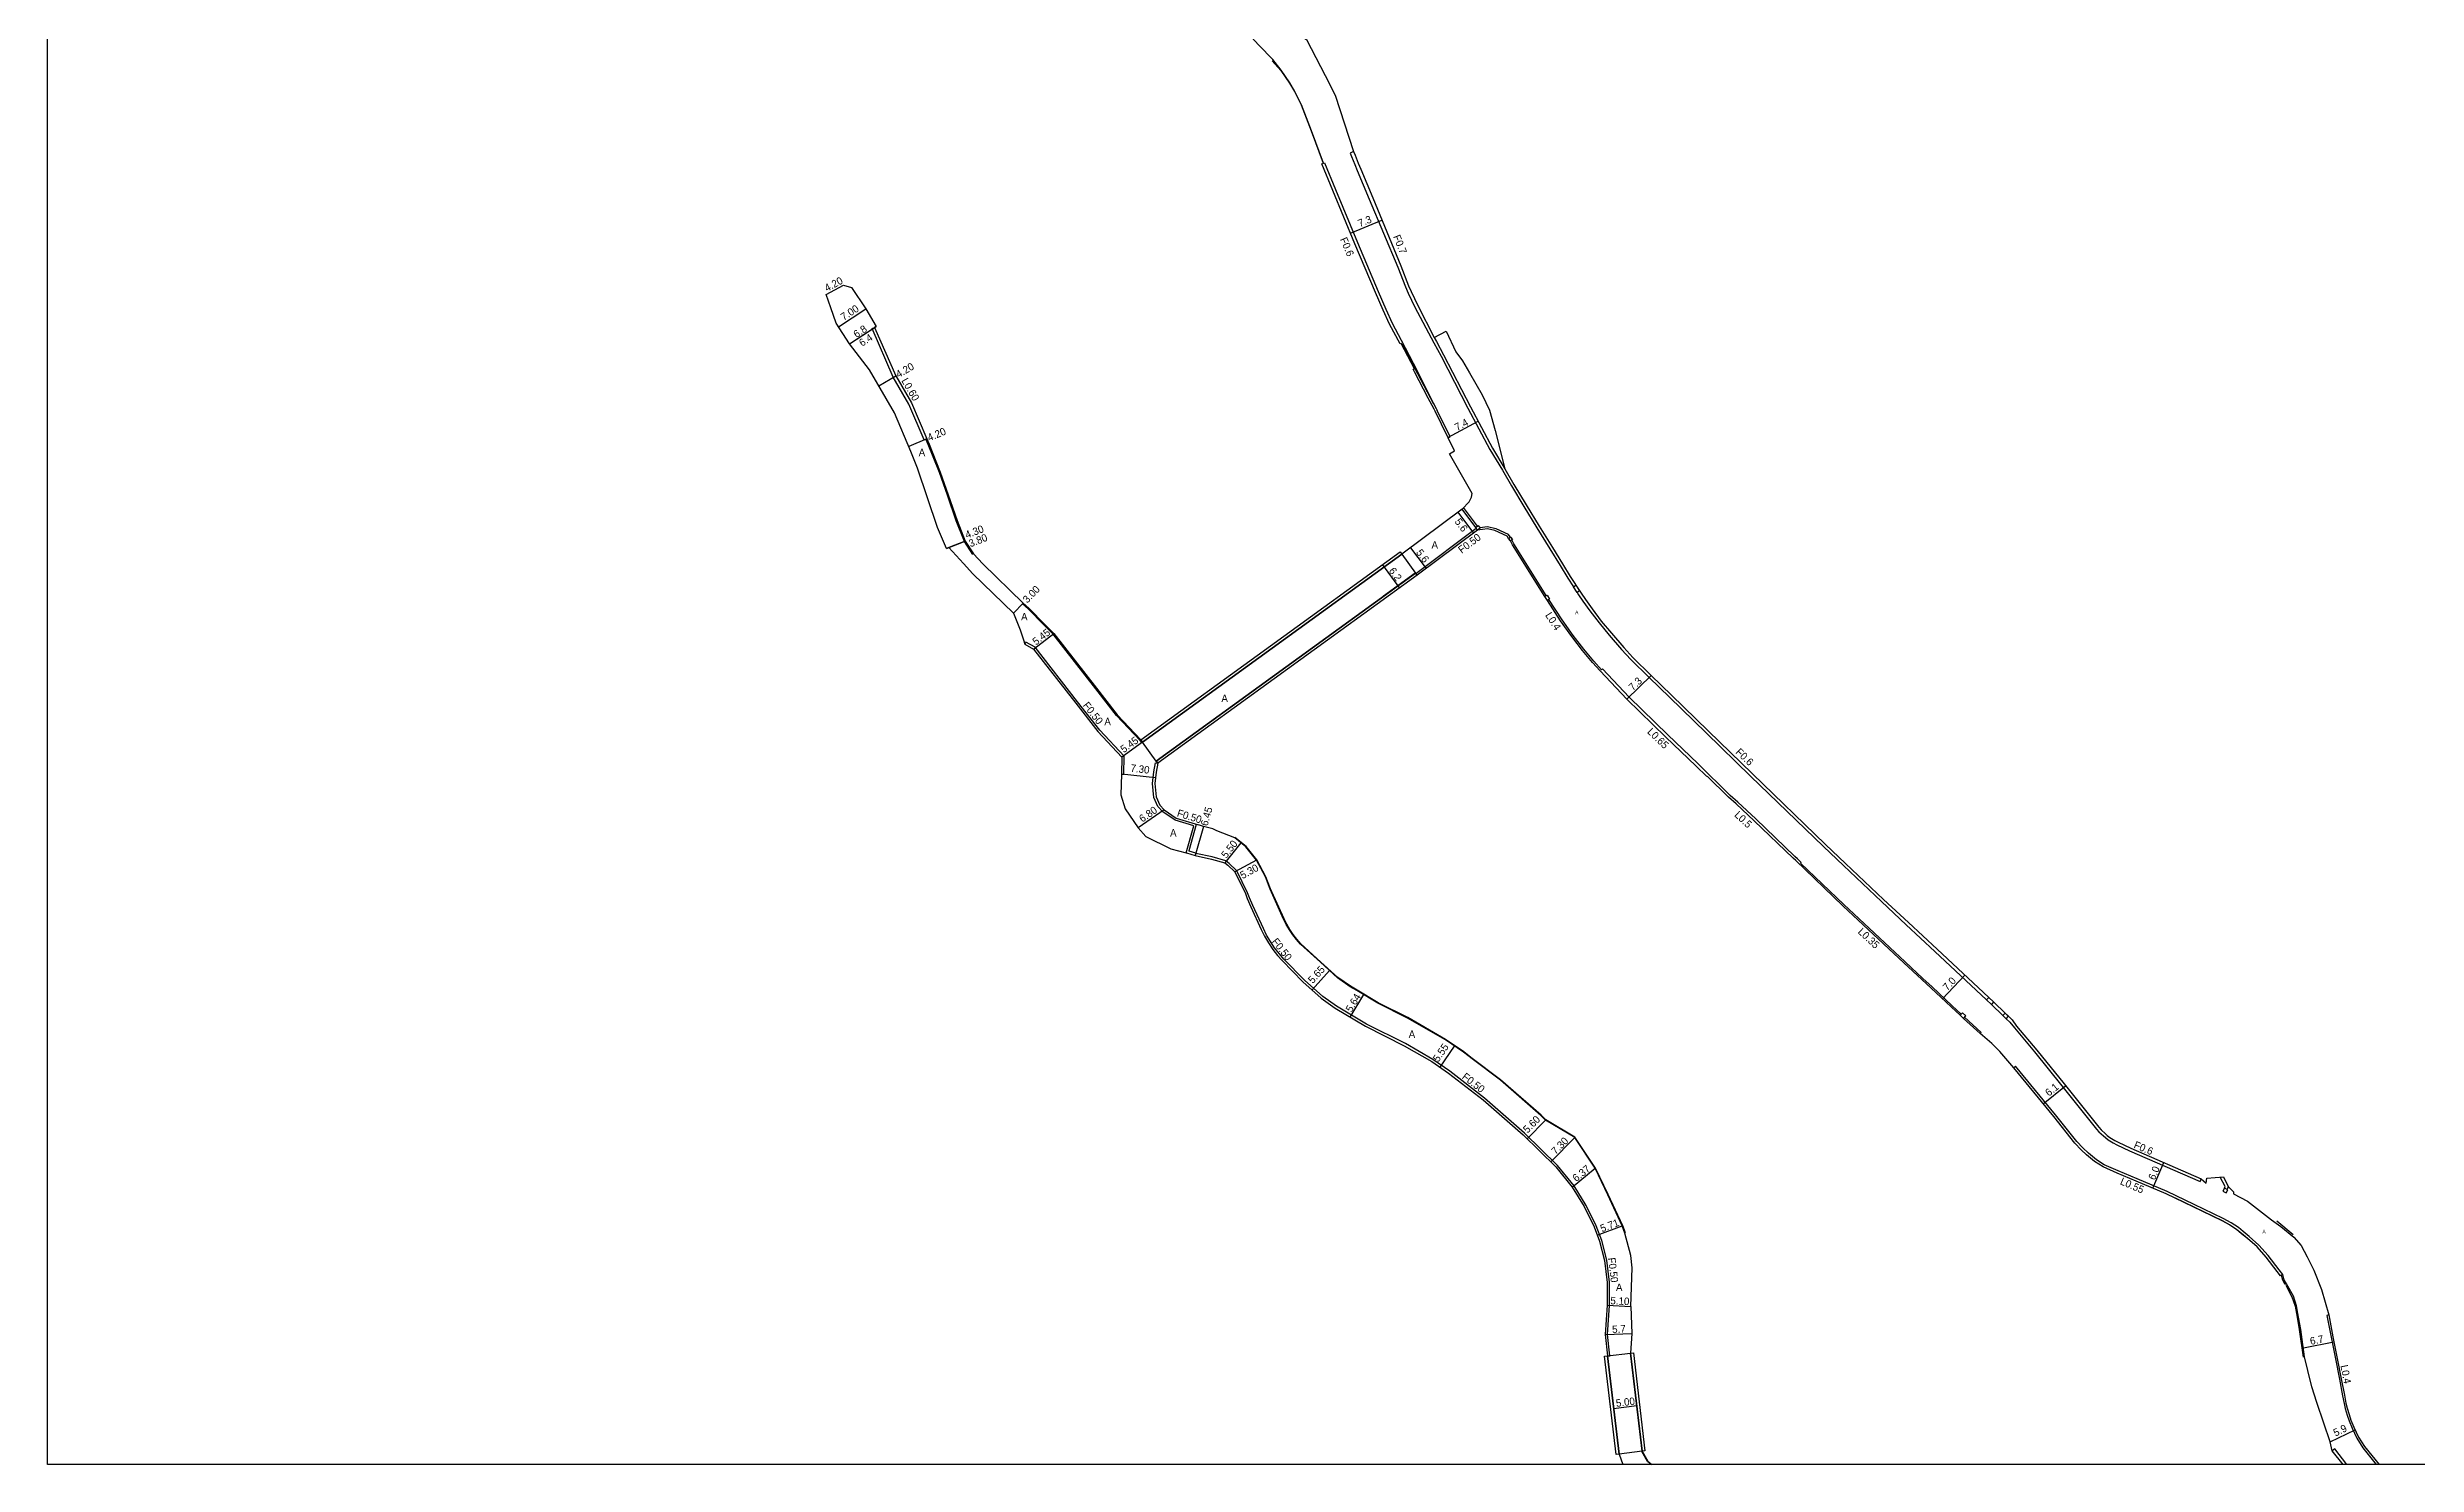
# Model space of a CAD drawing. Header units: metres. Extents: x -8000 to -4000, y -105000 to -102000.
# Drawn here: x -7200 to -6693, y -105000 to -104696 of the extents above; entities that cross this region are included whole.
import ezdxf

# ---------------------------------------------------------------- set-up
doc = ezdxf.new("R2010")
doc.units = ezdxf.units.M
doc.header["$LTSCALE"] = 2.5
for name, color, linetype in [('側溝・桝', 7, 'Continuous'), ('図郭', 7, 'Continuous'), ('幅員', 7, 'Continuous'), ('歩道・分離帯・安全施設', 7, 'Continuous'), ('舗装', 7, 'Continuous'), ('道路', 7, 'Continuous')]:
    doc.layers.add(name, color=color, linetype=linetype)
doc.styles.get("Standard").update_dxf_attribs({"font": ''})
doc.styles.add('YOKO_DECO', font='')
doc.styles.get('Standard').set_extended_font_data('@MS PGothic')
doc.styles.get('YOKO_DECO').set_extended_font_data('MS PGothic')

msp = doc.modelspace()

# ---------------------------------------------------------------- linework, layer by layer
at = {"layer": '側溝・桝'}
for points in [[(-6926.67, -104721.26), (-6926.49, -104721.19), (-6924.12, -104726.9), (-6919.36, -104738.28), (-6914.98, -104748.74), (-6913.34, -104752.5), (-6911.95, -104755.5), (-6910.02, -104759.13), (-6906.6, -104765.7), (-6903.82, -104771.38), (-6902.55, -104773.79), (-6902.34, -104774.2)], [(-6920.23, -104718.78), (-6920.98, -104719.09), (-6920.66, -104719.84), (-6919.98, -104721.57), (-6919.45, -104722.85), (-6916.89, -104728.97), (-6910.78, -104743.51), (-6909.12, -104747.76), (-6908.54, -104749.07), (-6907.13, -104752.08), (-6903.02, -104759.75), (-6901.5, -104762.57), (-6895.76, -104773.72), (-6891.02, -104782.59), (-6888.36, -104787.04), (-6886.44, -104790.39), (-6883.8, -104794.77), (-6880.98, -104799.33), (-6878.17, -104803.89), (-6876.02, -104807.39), (-6874.34, -104810.12), (-6873.15, -104811.97)], [(-7011.66, -104780.3), (-7012.21, -104780.53), (-7015.47, -104772.88), (-7018.83, -104767.11), (-7023.38, -104756.68), (-7022.83, -104756.44)], [(-6902.94, -104758.56), (-6902.47, -104759.46), (-6900.95, -104762.28), (-6895.2, -104773.43), (-6890.48, -104782.28), (-6887.82, -104786.72)], [(-6899.98, -104780.09), (-6899.56, -104779.88), (-6902.34, -104774.2)], [(-6894.08, -104799.28), (-6897.01, -104795.35)], [(-6893.68, -104798.98), (-6896.66, -104794.99)], [(-6906.93, -104809.13), (-6893.96, -104799.44)], [(-6893.2, -104799.28), (-6891.55, -104799.08), (-6889.8, -104799.49), (-6887.12, -104800.72)], [(-6886.61, -104801.33), (-6887.12, -104800.72)], [(-6878.95, -104813.88), (-6885.9, -104802.81), (-6886.36, -104801.95)], [(-6872.37, -104813.2), (-6872.03, -104813.73), (-6871.1, -104815.05), (-6869.65, -104817.11), (-6867.66, -104819.71), (-6865.5, -104822.34), (-6862.82, -104825.44), (-6860.88, -104827.54), (-6856.93, -104831.44), (-6852.59, -104835.66), (-6844.75, -104843.27), (-6835.2, -104852.52), (-6819.61, -104867.64), (-6815.28, -104871.71), (-6807.16, -104879.42), (-6801.89, -104884.41), (-6795.73, -104890.13), (-6784.7, -104900.44)], [(-6790.07, -104903.51), (-6792, -104901.73), (-6796.31, -104897.7), (-6798.32, -104895.85), (-6802.12, -104892.32), (-6815.21, -104880.06), (-6824.5, -104871.15), (-6824.37, -104871.02), (-6825.17, -104870.25), (-6825.69, -104869.75), (-6834.09, -104861.71), (-6837.93, -104858.1), (-6839.58, -104856.66), (-6846.5, -104849.83), (-6852.9, -104843.71), (-6861.23, -104835.62), (-6866.95, -104829.57), (-6867.15, -104829.75), (-6868.76, -104827.92), (-6870.89, -104825.38), (-6873.18, -104822.43), (-6875.59, -104819.04), (-6878.42, -104814.73)], [(-6969.91, -104852.09), (-6969.41, -104852.1), (-6969.38, -104848.29), (-6974.61, -104842.66), (-6979.34, -104836.59), (-6988.43, -104824.93), (-6990.42, -104823.82), (-6990.66, -104824.25)], [(-6956.09, -104868.96), (-6956.09, -104868.95), (-6954.46, -104863.19), (-6958.42, -104861.99), (-6961.1, -104860.15), (-6962.16, -104859.02), (-6963.03, -104857.12), (-6963.3, -104854.14), (-6963.01, -104851.63), (-6962.63, -104849.69), (-6962.14, -104849.79)], [(-6954, -104869.08), (-6954, -104869.07), (-6955.48, -104868.62), (-6955.44, -104868.48), (-6953.85, -104862.85)], [(-6865.87, -104976.7), (-6865.37, -104976.7), (-6865.86, -104972.15), (-6865.44, -104965.9), (-6865.41, -104960.93), (-6865.99, -104956.21), (-6867.08, -104951.98), (-6868.26, -104948.85), (-6870.4, -104944.5), (-6873.01, -104940.27), (-6876.56, -104935.9), (-6883.59, -104928.98), (-6892.17, -104921.48), (-6899.62, -104915.73), (-6903.23, -104913.25), (-6909.14, -104909.84), (-6917.47, -104905.63), (-6923.89, -104901.8), (-6926.85, -104899.72), (-6930.73, -104896.21), (-6935.16, -104891.71), (-6936.13, -104890.63), (-6937.14, -104889.34), (-6938.05, -104887.99), (-6938.87, -104886.58), (-6939.55, -104885.19), (-6941.8, -104880.23), (-6942.54, -104878.57), (-6942.94, -104877.51), (-6945.26, -104872.82), (-6945.29, -104872.77), (-6946.87, -104871.22), (-6947.51, -104870.72), (-6947.59, -104870.65), (-6950.51, -104869.85), (-6954, -104869.08)], [(-6786.05, -104907.69), (-6785.82, -104907.43), (-6789.36, -104904.17)], [(-6783.63, -104901.44), (-6783.61, -104901.46), (-6781.16, -104903.84)], [(-6780.48, -104904.5), (-6779.7, -104905.25), (-6778.7, -104906.47), (-6774.4, -104911.62), (-6768.54, -104918.87), (-6761.68, -104927.44), (-6761.09, -104928.15), (-6760.58, -104928.71), (-6759.62, -104929.61), (-6759.21, -104929.97), (-6758.6, -104930.42), (-6757.53, -104931.11), (-6756.76, -104931.52), (-6754.01, -104932.82), (-6738.91, -104939.35), (-6738.66, -104938.77)], [(-6720.4, -104961.25), (-6720.93, -104960.4), (-6721.21, -104959.29), (-6721.96, -104958.29), (-6724.35, -104955.18), (-6726.32, -104952.99), (-6728.44, -104951.13), (-6729.72, -104950.08), (-6730.72, -104949.24), (-6732.3, -104948.19), (-6733.99, -104947.3), (-6740.18, -104944.28), (-6745.97, -104941.51), (-6752.42, -104938.77), (-6756.49, -104937.09), (-6759.44, -104935.76), (-6761.14, -104934.69), (-6762.85, -104933.27), (-6764.03, -104932.16), (-6765.33, -104930.77), (-6769.86, -104925.08), (-6778.44, -104914.63), (-6778.85, -104915)], [(-6733.67, -104940.77), (-6733.57, -104940.45), (-6734.6, -104938.4)], [(-6732.89, -104940.4), (-6733.11, -104941.07)], [(-6711.37, -104967.95), (-6711.78, -104968.03), (-6710.87, -104972.73), (-6709.95, -104977.35), (-6709.1, -104981.7), (-6708.44, -104985.24), (-6708.09, -104986.92), (-6707.86, -104988.01), (-6707.43, -104989.4), (-6707.01, -104990.6), (-6706.38, -104992.16), (-6705.35, -104994.3), (-6704.09, -104996.4), (-6701.19, -105000)], [(-6707.46, -105000), (-6710.1, -104996.64), (-6710.6, -104997.04)]]:
    msp.add_lwpolyline(points, dxfattribs=at)
for points in [[(-6894.08, -104799.28), (-6893.52, -104798.86), (-6893.1, -104799.42), (-6893.66, -104799.84)], [(-6886.61, -104801.33), (-6886.22, -104801.85), (-6886.65, -104802.16), (-6887.03, -104801.65)], [(-6878.28, -104814.64), (-6878.7, -104814.9), (-6879.24, -104814.06), (-6878.8, -104813.79)], [(-6872.37, -104813.2), (-6873.15, -104811.97), (-6872.63, -104811.63), (-6871.84, -104812.86)], [(-6783.14, -104900.91), (-6783.63, -104901.44), (-6784.7, -104900.44), (-6784.2, -104899.92)], [(-6789.6, -104904.42), (-6789.08, -104903.88), (-6789.78, -104903.21), (-6790.3, -104903.75)], [(-6780.66, -104903.32), (-6781.16, -104903.84), (-6780.48, -104904.5), (-6779.98, -104903.98)], [(-6733.67, -104940.77), (-6734.03, -104941.45), (-6733.36, -104941.81), (-6732.99, -104941.13)]]:
    msp.add_lwpolyline(points, close=True, dxfattribs=at)
at = {"layer": '図郭'}
msp.add_lwpolyline([(-6400, -104400), (-6400, -105000), (-7200, -105000), (-7200, -104400)], close=True, dxfattribs=at)
at = {"layer": '幅員'}
for points in [[(-6920.88, -104736.24), (-6914.16, -104733.46)], [(-7033.2, -104749.36), (-7029.49, -104747.39)], [(-7030.57, -104756.29), (-7024.7, -104752.47)], [(-7028.19, -104759.93), (-7022.5, -104756.22)], [(-7028.19, -104759.93), (-7022.83, -104756.44)], [(-7021.92, -104768.95), (-7018.29, -104766.83)], [(-6900.03, -104780), (-6893.54, -104776.54)], [(-7011.66, -104780.3), (-7015.52, -104781.93)], [(-6897.9, -104796.02), (-6894.55, -104800.51)], [(-7003.4, -104802.19), (-7007.4, -104803.78)], [(-7003.4, -104802.19), (-7006.93, -104803.59)], [(-6908.06, -104803.61), (-6904.71, -104808.1)], [(-6914.06, -104807.26), (-6910.42, -104812.27)], [(-6993.07, -104817.62), (-6990.98, -104815.47)], [(-6988.76, -104825.31), (-6984.46, -104821.96)], [(-6861.7, -104836.08), (-6856.49, -104830.99)], [(-6965.43, -104845.25), (-6969.88, -104848.48)], [(-6962.66, -104852.93), (-6969.91, -104852.09)], [(-6960.77, -104859.76), (-6966.37, -104863.63)], [(-6952.37, -104863.3), (-6954.13, -104869.56)], [(-6944.41, -104866.79), (-6947.82, -104871.11)], [(-6941.04, -104870.53), (-6945.7, -104873.06)], [(-6929.12, -104898.34), (-6925.37, -104894.19)], [(-6794.07, -104900.24), (-6789.3, -104895.15)], [(-6920.93, -104904.15), (-6918.06, -104899.34)], [(-6901.71, -104914.9), (-6898.59, -104910.37)], [(-6772.5, -104922.72), (-6767.72, -104918.89)], [(-6883.03, -104930.23), (-6879.1, -104926.24)], [(-6872.88, -104929.97), (-6878.01, -104935.18)], [(-6749.03, -104940.8), (-6746.66, -104935.32)], [(-6873.42, -104940.56), (-6868.47, -104936.54)], [(-6868.03, -104950.89), (-6862.68, -104948.88)], [(-6865.94, -104965.86), (-6860.88, -104966.12)], [(-6866.36, -104972.16), (-6860.66, -104971.91)], [(-6716.8, -104974.98), (-6710.25, -104973.67)], [(-6864.54, -104987.96), (-6859.57, -104987.37)], [(-6711.05, -104995.13), (-6705.72, -104992.55)]]:
    msp.add_lwpolyline(points, dxfattribs=at)
at = {"layer": '歩道・分離帯・安全施設'}
for points in [[(-6937.68, -104699.34), (-6935.82, -104701.41), (-6933.94, -104704.11), (-6932.9, -104705.9), (-6931.47, -104708.79), (-6929.29, -104714.35), (-6926.74, -104721.26)], [(-6909.9, -104759.94), (-6903.1, -104772.79)], [(-7001.8, -104805.05), (-7003.58, -104802.28), (-7005.35, -104797.84), (-7007.23, -104792.34), (-7008.94, -104787.51), (-7011.36, -104781.51), (-7011.84, -104780.38)], [(-6909.89, -104805.04), (-6916.67, -104809.95)], [(-6913.79, -104813.92), (-6907.01, -104809)], [(-6986.5, -104820.2), (-6989.96, -104816.74), (-6991.12, -104815.61)], [(-6965.59, -104845.37), (-6965.94, -104844.89), (-6971.01, -104839.56), (-6975.47, -104833.83), (-6984.61, -104822.1), (-6986.5, -104820.2)], [(-6862.02, -104950.38), (-6862.59, -104948.85), (-6865.71, -104942.16), (-6868.39, -104936.49), (-6872.81, -104929.9), (-6879.04, -104926.16), (-6880.05, -104925.16), (-6888.74, -104917.57), (-6894.8, -104913.01), (-6896.62, -104911.6), (-6900.51, -104908.93), (-6908.63, -104904.27), (-6914.96, -104901.07), (-6919.5, -104898.36), (-6920.89, -104897.56), (-6923.6, -104895.65), (-6927.25, -104892.35), (-6931.51, -104888.44), (-6932.38, -104887.48), (-6933.17, -104886.46), (-6933.9, -104885.39), (-6934.55, -104884.27), (-6935.12, -104883.1), (-6937.74, -104877.31), (-6938.01, -104876.7), (-6939, -104874.08), (-6940.96, -104870.48), (-6943.21, -104867.61), (-6945.64, -104865.69)], [(-6744.28, -104942.88), (-6734.22, -104947.75), (-6732.56, -104948.63), (-6731.03, -104949.65), (-6730.04, -104950.47), (-6728.77, -104951.52), (-6727.22, -104952.88)], [(-6719, -104950.81), (-6722.51, -104947.89)], [(-6720.56, -104961.59), (-6719.25, -104964.05), (-6718.59, -104966.07), (-6718.31, -104967.66), (-6717.71, -104971.09), (-6716.86, -104976.96)], [(-6856.48, -105000), (-6857.26, -104999.32), (-6858.5, -104997.19)]]:
    msp.add_lwpolyline(points, dxfattribs=at)
at = {"layer": '舗装'}
for points in [[(-7007.4, -104803.78), (-7003.4, -104802.19)], [(-6993.07, -104817.62), (-6990.98, -104815.47)]]:
    msp.add_lwpolyline(points, dxfattribs=at)
at = {"layer": '道路'}
for points in [[(-6926.67, -104721.26), (-6929.23, -104714.33), (-6931.42, -104708.77), (-6932.85, -104705.87), (-6933.87, -104704.06), (-6935.73, -104701.32), (-6937.52, -104699.08), (-6940.56, -104695.97), (-6945.53, -104690.55), (-6948.49, -104687.21), (-6953.78, -104682.48), (-6958.56, -104677.46), (-6960.34, -104675.12), (-6961.29, -104673.81), (-6962.6, -104671.83), (-6964.11, -104669.17), (-6966.81, -104664.83), (-6968.47, -104662.26), (-6969.43, -104660.55), (-6970.36, -104658.47), (-6972.21, -104654.43), (-6973.65, -104650.84)], [(-6933.18, -104692.91), (-6930.35, -104694.76), (-6926.34, -104702.46), (-6924.19, -104706.67), (-6920.23, -104718.78), (-6919.91, -104719.54), (-6919.22, -104721.27), (-6918.71, -104722.54), (-6916.14, -104728.66), (-6910.11, -104743.25), (-6908.45, -104747.49), (-6907.89, -104748.77), (-6906.49, -104751.76), (-6902.94, -104758.56)], [(-6902.76, -104774.4), (-6902.98, -104773.97), (-6904.25, -104771.56), (-6907.16, -104765.94), (-6907.44, -104765.37), (-6907.18, -104765.27), (-6910.07, -104759.85), (-6910.27, -104759.97), (-6912.51, -104755.77), (-6913.91, -104752.74), (-6915.55, -104748.98), (-6919.93, -104738.52), (-6924.69, -104727.13), (-6927.06, -104721.43), (-6926.67, -104721.26)], [(-7033.2, -104749.36), (-7029.49, -104747.39)], [(-7029.49, -104747.39), (-7027.75, -104747.9), (-7024.7, -104752.47), (-7022.5, -104756.22), (-7022.83, -104756.44)], [(-7013.63, -104786.57), (-7015.05, -104783.03), (-7018.57, -104774.72), (-7023.9, -104765.54), (-7028.19, -104759.93), (-7031.08, -104755.5), (-7032.22, -104752.23), (-7033.2, -104749.36)], [(-7022.83, -104756.44), (-7018.29, -104766.83), (-7014.93, -104772.61), (-7011.66, -104780.3)], [(-6902.94, -104758.56), (-6900.43, -104757.26), (-6898.33, -104761.63), (-6896.93, -104763.58), (-6895.42, -104766.19), (-6892.66, -104770.9), (-6891.14, -104774.17), (-6889.91, -104778.51), (-6887.82, -104786.72), (-6885.89, -104790.07)], [(-6897.01, -104795.35), (-6895.51, -104793.81), (-6895, -104792.79), (-6894.84, -104792.02), (-6899.69, -104783.48), (-6898.61, -104782.89), (-6902.76, -104774.4)], [(-7011.66, -104780.3), (-7011.17, -104781.43), (-7008.76, -104787.44), (-7007.04, -104792.27), (-7005.16, -104797.77), (-7003.4, -104802.19), (-7001.63, -104804.94)], [(-6993.07, -104817.62), (-7001.75, -104809.18), (-7003.81, -104807.01), (-7006.93, -104803.59), (-7007.4, -104803.78), (-7009.35, -104799.27), (-7013.63, -104786.57)], [(-6885.89, -104790.07), (-6883.26, -104794.45), (-6880.45, -104799), (-6877.64, -104803.56), (-6875.49, -104807.06), (-6873.81, -104809.79), (-6871.5, -104813.38), (-6870.59, -104814.69), (-6869.15, -104816.73), (-6867.17, -104819.32), (-6865.02, -104821.94), (-6862.35, -104825.02), (-6860.43, -104827.11), (-6856.49, -104830.99), (-6852.15, -104835.21), (-6844.31, -104842.82), (-6834.76, -104852.07), (-6819.18, -104867.19), (-6814.85, -104871.25), (-6806.72, -104878.96), (-6801.39, -104883.88), (-6795.24, -104889.6), (-6783.11, -104900.94), (-6780.7, -104903.29), (-6779.17, -104904.76), (-6778.22, -104906.07), (-6773.92, -104911.22), (-6768.05, -104918.47), (-6761.2, -104927.04), (-6760.62, -104927.74), (-6760.13, -104928.27), (-6759.2, -104929.15), (-6758.82, -104929.48), (-6758.24, -104929.91), (-6757.21, -104930.57), (-6756.47, -104930.96), (-6753.75, -104932.25), (-6738.66, -104938.77), (-6737.65, -104939.72), (-6737.46, -104938.64)], [(-6897.01, -104795.35), (-6909.92, -104805), (-6965.43, -104845.25)], [(-6887.33, -104801.17), (-6889.96, -104799.96), (-6891.58, -104799.58), (-6893.66, -104799.84), (-6906.63, -104809.53), (-6906.98, -104809.04), (-6962.49, -104849.3), (-6962.14, -104849.79)], [(-6708.28, -105000), (-6710.6, -104997.04), (-6711.05, -104995.13), (-6712.44, -104991.15), (-6713.92, -104986.73), (-6714.98, -104983.34), (-6715.85, -104979.87), (-6716.53, -104976.89), (-6717.37, -104971.04), (-6717.97, -104967.6), (-6718.25, -104965.99), (-6718.94, -104963.91), (-6720.4, -104961.25), (-6720.67, -104961.41), (-6721.23, -104960.52), (-6721.5, -104959.43), (-6721.68, -104959.57), (-6722.39, -104958.62), (-6724.77, -104955.54), (-6726.7, -104953.39), (-6728.8, -104951.55), (-6730.07, -104950.51), (-6731.05, -104949.68), (-6732.59, -104948.66), (-6734.23, -104947.79), (-6740.42, -104944.78), (-6746.19, -104942.01), (-6752.64, -104939.27), (-6756.71, -104937.59), (-6759.71, -104936.25), (-6761.52, -104935.1), (-6763.23, -104933.68), (-6764.42, -104932.55), (-6765.75, -104931.13), (-6770.28, -104925.43), (-6778.85, -104915), (-6781.82, -104911.51), (-6783.56, -104909.84), (-6786.05, -104907.69), (-6789.6, -104904.42), (-6790.3, -104903.75), (-6792.22, -104901.97), (-6796.53, -104897.94), (-6798.55, -104896.09), (-6802.35, -104892.56), (-6815.43, -104880.3), (-6825.52, -104870.62), (-6826.05, -104870.13), (-6834.45, -104862.08), (-6838.27, -104858.48), (-6839.93, -104857.04), (-6844.51, -104852.53), (-6844.6, -104852.63), (-6846.96, -104850.3), (-6853.35, -104844.18), (-6861.7, -104836.08), (-6867.44, -104830.01), (-6869.05, -104828.17), (-6871.19, -104825.62), (-6873.5, -104822.66), (-6875.91, -104819.26), (-6878.7, -104814.9), (-6879.24, -104814.06), (-6886.18, -104803), (-6886.65, -104802.16), (-6887.03, -104801.65), (-6887.33, -104801.17)], [(-7001.63, -104804.94), (-6999.61, -104807.07), (-6990.98, -104815.47)], [(-6993.07, -104817.62), (-6991.67, -104821.19), (-6990.95, -104823.38)], [(-6990.98, -104815.47), (-6989.81, -104816.59), (-6986.34, -104820.09)], [(-6990.95, -104823.38), (-6990.66, -104824.25), (-6988.76, -104825.31), (-6979.75, -104836.88), (-6974.99, -104842.99), (-6969.88, -104848.48), (-6969.91, -104852.09)], [(-6986.34, -104820.09), (-6984.46, -104821.96), (-6975.31, -104833.72), (-6970.86, -104839.43), (-6965.78, -104844.77), (-6965.43, -104845.25)], [(-6969.91, -104852.09), (-6970.05, -104856.57), (-6969.13, -104859.57), (-6966.37, -104863.63), (-6964.72, -104865.5), (-6959.37, -104868.1), (-6956.1, -104868.95)], [(-6962.14, -104849.79), (-6962.52, -104851.71), (-6962.8, -104854.14), (-6962.54, -104856.99), (-6961.74, -104858.74), (-6960.77, -104859.76), (-6958.2, -104861.53), (-6953.45, -104862.97)], [(-6949.51, -104864.22), (-6950.41, -104863.85), (-6952.37, -104863.3), (-6953.45, -104862.97)], [(-6945.7, -104865.77), (-6949.51, -104864.22)], [(-6956.1, -104868.95), (-6956.02, -104868.97)], [(-6956.02, -104868.97), (-6954.13, -104869.56), (-6950.63, -104870.33), (-6947.82, -104871.11), (-6947.2, -104871.6), (-6945.7, -104873.06), (-6943.4, -104877.71), (-6943, -104878.77), (-6942.21, -104880.52), (-6940.01, -104885.41), (-6939.31, -104886.82), (-6938.47, -104888.26), (-6937.54, -104889.64), (-6936.52, -104890.95), (-6935.52, -104892.05), (-6931.08, -104896.57), (-6927.17, -104900.11), (-6924.17, -104902.22), (-6917.71, -104906.07), (-6909.38, -104910.28), (-6903.5, -104913.67), (-6899.92, -104916.13), (-6892.49, -104921.87), (-6883.93, -104929.35), (-6876.93, -104936.23), (-6873.42, -104940.56), (-6870.84, -104944.75), (-6868.72, -104949.05), (-6867.56, -104952.13), (-6866.48, -104956.31), (-6865.91, -104960.96), (-6865.94, -104965.86)], [(-6941.04, -104870.53), (-6943.28, -104867.68), (-6945.7, -104865.77)], [(-6862.11, -104950.41), (-6862.68, -104948.88), (-6865.8, -104942.21), (-6868.47, -104936.54), (-6872.88, -104929.97), (-6879.1, -104926.24), (-6880.12, -104925.24), (-6888.8, -104917.65), (-6894.86, -104913.09), (-6896.68, -104911.68), (-6900.56, -104909.02), (-6908.68, -104904.36), (-6915.01, -104901.16), (-6919.56, -104898.45), (-6920.95, -104897.64), (-6923.66, -104895.73), (-6927.32, -104892.42), (-6931.58, -104888.51), (-6932.45, -104887.54), (-6933.25, -104886.52), (-6933.98, -104885.44), (-6934.64, -104884.31), (-6935.21, -104883.15), (-6937.82, -104877.37), (-6938.1, -104876.74), (-6939.09, -104874.12), (-6941.04, -104870.53)], [(-6737.46, -104938.64), (-6733.92, -104938.34)], [(-6733.92, -104938.34), (-6732.89, -104940.4), (-6731.79, -104941.56), (-6731.78, -104942.01), (-6728.75, -104943.58), (-6723.6, -104947.57), (-6721.62, -104949.02), (-6718.83, -104951.28), (-6717.31, -104953.05), (-6715.97, -104955.47), (-6714.57, -104958.37), (-6712.95, -104962.52), (-6711.37, -104967.95), (-6710.46, -104972.65), (-6709.54, -104977.27), (-6708.69, -104981.62), (-6708.02, -104985.15), (-6707.68, -104986.83), (-6707.44, -104987.9), (-6707.03, -104989.27), (-6706.61, -104990.45), (-6706, -104991.99), (-6704.97, -104994.11), (-6703.69, -104996.13), (-6700.55, -105000)], [(-6860.88, -104966.12), (-6860.54, -104957.88), (-6860.86, -104955.24), (-6862.11, -104950.41)], [(-6865.94, -104965.86), (-6866.36, -104972.16), (-6865.87, -104976.7)], [(-6860.88, -104966.12), (-6860.66, -104971.91), (-6860.91, -104976.11)], [(-6860.91, -104976.11), (-6858.41, -104997.14)], [(-6865.87, -104976.7), (-6863.38, -104997.73), (-6862.57, -105000)], [(-6858.41, -104997.14), (-6857.18, -104999.26), (-6856.33, -105000)]]:
    msp.add_lwpolyline(points, dxfattribs=at)
for points in [[(-6965.78, -104844.77), (-6910.27, -104804.51), (-6909.92, -104805), (-6965.43, -104845.25)], [(-6909.92, -104805), (-6906.98, -104809.04), (-6962.49, -104849.3), (-6965.43, -104845.25)], [(-6906.63, -104809.53), (-6962.14, -104849.79), (-6962.49, -104849.3), (-6906.98, -104809.04)], [(-6860.91, -104976.11), (-6858.41, -104997.14), (-6863.38, -104997.73), (-6865.87, -104976.7)], [(-6857.82, -104997.07), (-6858.41, -104997.14), (-6860.91, -104976.11), (-6860.31, -104976.04)], [(-6863.97, -104997.8), (-6866.47, -104976.77), (-6865.87, -104976.7), (-6863.38, -104997.73)]]:
    msp.add_lwpolyline(points, close=True, dxfattribs=at)

# ---------------------------------------------------------------- texts
at = {"layer": '側溝・桝'}
for s, rotation, p in [('F0.6', 293, (-6923.18, -104737.54)), ('F0.7', 292, (-6911.81, -104736.98)), ('L0.60', 300.1769, (-7017.15, -104767.84)), ('F0.50', 36.7533, (-6897.09, -104804.93)), ('L0.4', 303, (-6879.26, -104818.08)), ('F0.50', 307.9152, (-6978.31, -104837.41)), ('L0.65', 316, (-6857.46, -104843.18)), ('F0.6', 316, (-6838.53, -104847.54)), ('F0.50', 343.1307, (-6958.18, -104861.14)), ('L0.5', 317, (-6838.8, -104861.02)), ('L0.35', 317, (-6812.35, -104886.05)), ('F0.50', 308.0379, (-6937.85, -104888.01)), ('F0.50', 322.3284, (-6897.16, -104917.21)), ('F0.6', 337, (-6753.27, -104932.12)), ('L0.55', 337, (-6756.19, -104939.92)), ('F0.50', 276.99, (-6865.76, -104955.75)), ('L0.4', 281, (-6708.87, -104978.8))]:
    msp.add_text(s, height=1.6, rotation=rotation, dxfattribs=at).set_placement(p)
at = {"layer": '幅員'}
for s, rotation, p in [('7.3', 22, (-6918.9, -104734.98)), ('4.20', 27.9252, (-7033.04, -104748.83)), ('7.00', 33.0918, (-7029.43, -104755.04)), ('6.8', 33.0918, (-7026.71, -104758.75)), ('6.4', 33.0918, (-7025.5, -104760.59)), ('4.20', 30.1769, (-7017.71, -104767.31)), ('4.20', 22.9132, (-7011.12, -104780.87)), ('7.4', 28.0999, (-6898.04, -104778.65)), ('4.30', 21.6962, (-7003.05, -104801.69)), ('5.6', 306.7533, (-6898.67, -104798.07)), ('3.80', 21.6962, (-7002.27, -104803.55)), ('5.6', 306.7533, (-6906.95, -104804.68)), ('6.2', 305.949, (-6912.78, -104808.58)), ('3.00', 45.8262, (-6990.11, -104815.6)), ('5.45', 37.9152, (-6988.24, -104824.59)), ('7.3', 44, (-6860.39, -104834.36)), ('5.45', 35.949, (-6969.44, -104847.63)), ('7.30', 353.4585, (-6968.08, -104851.57)), ('6.80', 34.6824, (-6965.47, -104862.52)), ('6.45', 74.2328, (-6951.52, -104863.33)), ('5.50', 51.7622, (-6947.48, -104870.27)), ('5.30', 28.5073, (-6944, -104874.62)), ('5.65', 47.8731, (-6928.97, -104897.09)), ('5.64', 59.2473, (-6920.67, -104903.24)), ('7.0', 47, (-6793.04, -104898.62)), ('5.55', 55.5119, (-6902.07, -104913.9)), ('6.1', 39, (-6771.3, -104921.22)), ('5.60', 45.4334, (-6882.97, -104929.12)), ('7.30', 45.4334, (-6876.93, -104933.73)), ('6.37', 39.1134, (-6872.54, -104939.52)), ('6.0', 67, (-6748.63, -104939.2)), ('5.71', 20.5692, (-6867.04, -104950.25)), ('5.10', 357.1536, (-6865.27, -104965.65)), ('5.7', 2.5014, (-6864.82, -104971.84)), ('6.7', 11, (-6715.22, -104974.37)), ('5.00', 6.7612, (-6863.95, -104987.64)), ('5.9', 26, (-6709.91, -104994.02))]:
    msp.add_text(s, height=1.6, rotation=rotation, dxfattribs=at).set_placement(p)
at = {"layer": '舗装'}
for p in [(-7013.38, -104784.02), (-6903.55, -104803.82), (-6991.45, -104819.19), (-6948.55, -104836.67), (-6973.61, -104841.65), (-6959.54, -104865.49), (-6908.43, -104908.61), (-6864.04, -104962.83)]:
    msp.add_text('A', height=1.6, dxfattribs=at).set_placement(p)
at = {"layer": '舗装', "style": 'YOKO_DECO'}
for p in [(-6872.78, -104817.85, 115.3), (-6725.57, -104950.45, 108.58)]:
    msp.add_text('A', height=0.75, dxfattribs=at).set_placement(p)

doc.saveas('drawing.dxf')
